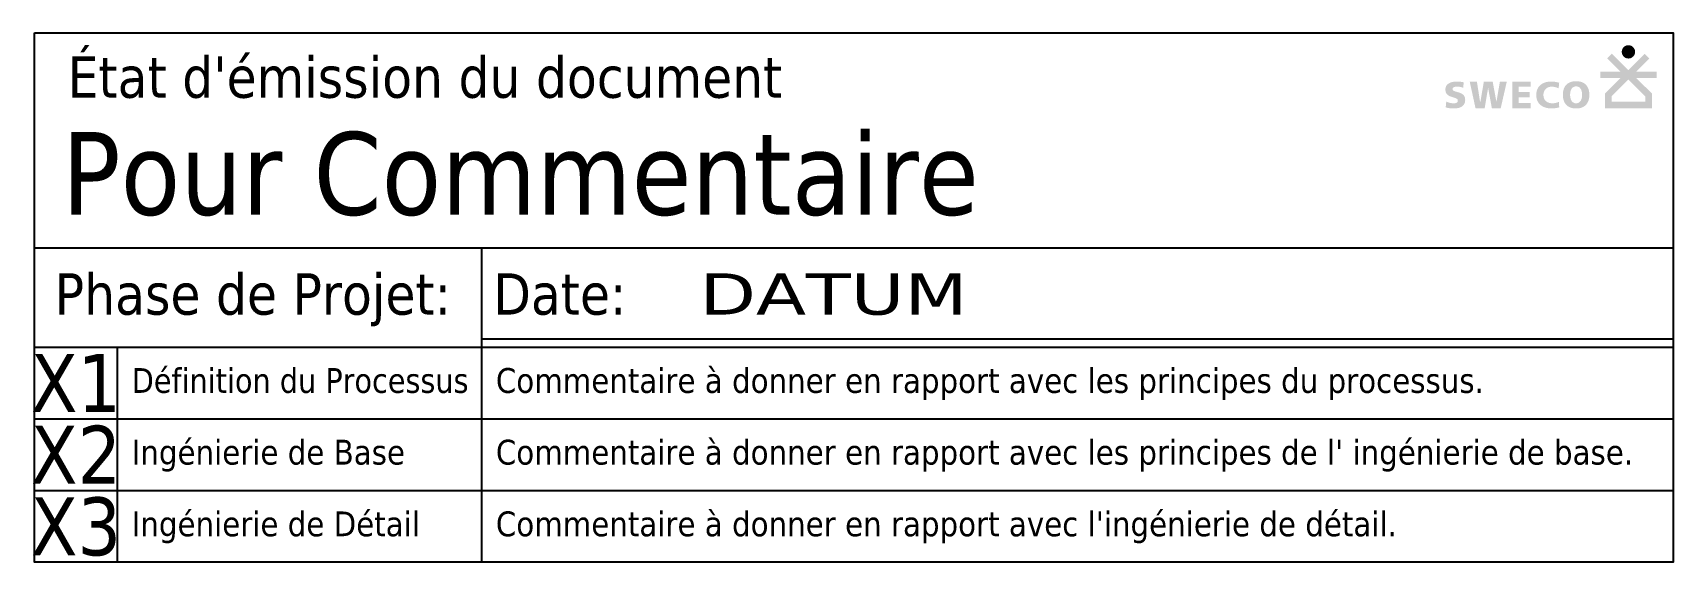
# Model space of a CAD drawing. Header units: millimetres. Extents: x -0.1 to 99, y 0 to 32.
import ezdxf
from ezdxf.enums import TextEntityAlignment as Align

# ---------------------------------------------------------------- set-up
doc = ezdxf.new("R2010")
doc.units = ezdxf.units.MM
doc.styles.add('Stempels', font='tahoma.ttf')

# ---------------------------------------------------------------- blocks, each defined once
blk = doc.blocks.new('A$C2BBC04C5')
for color, points in [(256, [(-3.048, -0.944), (-3.059, -0.961), (-3.075, -0.996), (-3.082, -1.014), (-3.094, -1.051), (-3.099, -1.071), (-3.102, -1.091), (-3.105, -1.111), (-3.106, -1.131), (-3.107, -1.153), (-3.105, -1.195), (-3.102, -1.214), (-3.099, -1.233), (-3.094, -1.253), (-3.082, -1.29), (-3.075, -1.309), (-3.067, -1.327), (-3.059, -1.343), (-3.037, -1.38), (-3.015, -1.408), (-2.989, -1.436), (-2.975, -1.45), (-2.961, -1.462), (-2.946, -1.474), (-2.929, -1.486), (-2.913, -1.496), (-2.896, -1.506), (-2.879, -1.515), (-2.861, -1.522), (-2.843, -1.53), (-2.806, -1.542), (-2.786, -1.546), (-2.746, -1.553), (-2.726, -1.554), (-2.684, -1.554), (-2.663, -1.553), (-2.623, -1.546), (-2.604, -1.542), (-2.567, -1.53), (-2.523, -1.511), (-2.513, -1.506), (-2.496, -1.496), (-2.48, -1.486), (-2.449, -1.462), (-2.435, -1.45), (-2.407, -1.422), (-2.395, -1.408), (-2.371, -1.377), (-2.361, -1.361), (-2.34, -1.322), (-2.324, -1.282), (-2.315, -1.253), (-2.311, -1.233), (-2.308, -1.214), (-2.304, -1.194), (-2.303, -1.173), (-2.303, -1.131), (-2.304, -1.111), (-2.308, -1.091), (-2.315, -1.051), (-2.327, -1.014), (-2.335, -0.996), (-2.342, -0.978), (-2.351, -0.961), (-2.361, -0.944), (-2.371, -0.928), (-2.383, -0.911), (-2.395, -0.896), (-2.407, -0.882), (-2.421, -0.868), (-2.449, -0.842), (-2.48, -0.818), (-2.496, -0.809), (-2.513, -0.798), (-2.548, -0.782), (-2.586, -0.768), (-2.623, -0.758), (-2.643, -0.755), (-2.663, -0.752), (-2.684, -0.75), (-2.726, -0.75), (-2.766, -0.755), (-2.786, -0.758), (-2.806, -0.763), (-2.825, -0.768), (-2.843, -0.775), (-2.861, -0.782), (-2.896, -0.798), (-2.913, -0.809), (-2.929, -0.818), (-2.946, -0.83), (-2.961, -0.842), (-2.989, -0.868), (-3.015, -0.896), (-3.027, -0.911), (-3.039, -0.928)]), (7, [(-13.369, -2.982), (-13.426, -2.999), (-13.453, -3.009), (-13.507, -3.032), (-13.532, -3.046), (-13.557, -3.06), (-13.581, -3.076), (-13.604, -3.092), (-13.625, -3.11), (-13.645, -3.129), (-13.682, -3.171), (-13.698, -3.194), (-13.712, -3.218), (-13.725, -3.244), (-13.736, -3.271), (-13.745, -3.301), (-13.752, -3.331), (-13.757, -3.362), (-13.76, -3.395), (-13.762, -3.431), (-13.76, -3.482), (-13.753, -3.529), (-13.743, -3.573), (-13.73, -3.611), (-13.713, -3.647), (-13.693, -3.68), (-13.671, -3.71), (-13.645, -3.735), (-13.618, -3.76), (-13.589, -3.781), (-13.558, -3.801), (-13.527, -3.818), (-13.493, -3.834), (-13.458, -3.848), (-13.424, -3.861), (-13.39, -3.872), (-13.32, -3.893), (-13.191, -3.932), (-13.101, -3.97), (-13.032, -4.028), (-13.012, -4.114), (-13.023, -4.147), (-13.031, -4.177), (-13.084, -4.23), (-13.179, -4.257), (-13.276, -4.262), (-13.358, -4.259), (-13.4, -4.252), (-13.457, -4.244), (-13.549, -4.22), (-13.648, -4.183), (-13.709, -4.158), (-13.745, -4.505), (-13.718, -4.514), (-13.628, -4.538), (-13.572, -4.549), (-13.541, -4.554), (-13.511, -4.559), (-13.45, -4.566), (-13.389, -4.57), (-13.332, -4.573), (-13.277, -4.573), (-13.209, -4.573), (-13.142, -4.569), (-13.109, -4.566), (-13.044, -4.557), (-13.013, -4.552), (-12.981, -4.544), (-12.951, -4.537), (-12.921, -4.529), (-12.864, -4.509), (-12.81, -4.483), (-12.786, -4.47), (-12.762, -4.455), (-12.738, -4.438), (-12.716, -4.42), (-12.676, -4.381), (-12.658, -4.359), (-12.627, -4.311), (-12.601, -4.257), (-12.591, -4.227), (-12.582, -4.195), (-12.575, -4.163), (-12.571, -4.128), (-12.568, -4.091), (-12.567, -4.054), (-12.57, -4.003), (-12.575, -3.955), (-12.585, -3.912), (-12.599, -3.872), (-12.617, -3.836), (-12.638, -3.804), (-12.661, -3.774), (-12.686, -3.747), (-12.713, -3.723), (-12.743, -3.701), (-12.775, -3.681), (-12.807, -3.663), (-12.842, -3.647), (-12.877, -3.633), (-12.913, -3.62), (-12.948, -3.609), (-13.02, -3.587), (-13.088, -3.567), (-13.157, -3.549), (-13.209, -3.527), (-13.277, -3.499), (-13.326, -3.44), (-13.331, -3.363), (-13.31, -3.332), (-13.29, -3.303), (-13.224, -3.274), (-13.173, -3.265), (-13.144, -3.26), (-13.077, -3.258), (-13.02, -3.256), (-12.913, -3.263), (-12.841, -3.275), (-12.756, -3.297), (-12.688, -3.327), (-12.654, -2.998), (-12.699, -2.986), (-12.748, -2.975), (-12.797, -2.966), (-12.849, -2.959), (-12.901, -2.953), (-12.956, -2.949), (-13.011, -2.946), (-13.07, -2.946), (-13.128, -2.948), (-13.189, -2.952), (-13.249, -2.958), (-13.339, -2.975)]), (7, [(-11.667, -4.175), (-11.857, -2.963), (-12.29, -2.963), (-11.943, -4.556), (-11.389, -4.556), (-11.181, -3.327), (-10.956, -4.556), (-10.42, -4.556), (-10.056, -2.963), (-10.471, -2.963), (-10.679, -4.175), (-10.904, -2.963), (-11.441, -2.963), (-11.649, -4.175)]), (7, [(-8.601, -4.556), (-8.601, -4.245), (-9.329, -4.245), (-9.329, -3.899), (-8.671, -3.899), (-8.671, -3.587), (-9.329, -3.587), (-9.329, -3.257), (-8.618, -3.257), (-8.618, -2.963), (-9.727, -2.963), (-9.727, -4.556)]), (7, [(-7.436, -4.571), (-7.395, -4.573), (-7.317, -4.573), (-7.28, -4.571), (-7.245, -4.57), (-7.211, -4.567), (-7.147, -4.561), (-7.089, -4.552), (-7.033, -4.542), (-6.982, -4.53), (-6.933, -4.517), (-6.886, -4.505), (-6.905, -4.175), (-6.976, -4.204), (-7.079, -4.235), (-7.17, -4.252), (-7.252, -4.261), (-7.302, -4.261), (-7.361, -4.261), (-7.415, -4.252), (-7.469, -4.244), (-7.517, -4.227), (-7.542, -4.218), (-7.59, -4.198), (-7.649, -4.161), (-7.707, -4.111), (-7.752, -4.058), (-7.8, -3.978), (-7.831, -3.874), (-7.836, -3.817), (-7.839, -3.788), (-7.839, -3.76), (-7.839, -3.705), (-7.828, -3.64), (-7.818, -3.604), (-7.802, -3.55), (-7.782, -3.513), (-7.76, -3.47), (-7.716, -3.414), (-7.681, -3.382), (-7.656, -3.359), (-7.626, -3.339), (-7.569, -3.303), (-7.517, -3.287), (-7.477, -3.272), (-7.405, -3.26), (-7.365, -3.258), (-7.338, -3.257), (-7.312, -3.258), (-7.248, -3.262), (-7.208, -3.268), (-7.157, -3.276), (-7.104, -3.291), (-7.046, -3.306), (-7, -3.327), (-6.921, -3.356), (-6.886, -3.015), (-6.946, -3.002), (-7.005, -2.99), (-7.063, -2.978), (-7.121, -2.968), (-7.18, -2.959), (-7.238, -2.952), (-7.297, -2.948), (-7.355, -2.946), (-7.403, -2.946), (-7.45, -2.949), (-7.497, -2.953), (-7.589, -2.965), (-7.633, -2.973), (-7.675, -2.983), (-7.717, -2.995), (-7.758, -3.009), (-7.798, -3.023), (-7.836, -3.04), (-7.873, -3.057), (-7.909, -3.077), (-7.943, -3.099), (-7.976, -3.121), (-8.009, -3.146), (-8.039, -3.171), (-8.067, -3.198), (-8.094, -3.228), (-8.143, -3.291), (-8.164, -3.325), (-8.184, -3.362), (-8.203, -3.399), (-8.218, -3.438), (-8.232, -3.479), (-8.244, -3.522), (-8.254, -3.566), (-8.262, -3.611), (-8.268, -3.66), (-8.271, -3.708), (-8.272, -3.76), (-8.271, -3.815), (-8.267, -3.869), (-8.259, -3.921), (-8.251, -3.969), (-8.24, -4.016), (-8.225, -4.06), (-8.208, -4.103), (-8.19, -4.143), (-8.17, -4.181), (-8.147, -4.217), (-8.123, -4.251), (-8.096, -4.284), (-8.069, -4.314), (-8.039, -4.342), (-8.009, -4.369), (-7.976, -4.393), (-7.942, -4.418), (-7.908, -4.439), (-7.872, -4.458), (-7.835, -4.476), (-7.798, -4.492), (-7.76, -4.507), (-7.72, -4.52), (-7.681, -4.532), (-7.641, -4.542), (-7.6, -4.55), (-7.559, -4.557), (-7.519, -4.563), (-7.478, -4.569)])]:
    blk.add_hatch(color=color).paths.add_polyline_path(points)
h = blk.add_hatch(color=7)
h.paths.add_polyline_path([(-4.127, -3.668), (-4.127, -4.573), (-1.287, -4.573), (-1.287, -3.668), (-2.235, -2.731), (-1, -2.731), (-1, -2.358), (-2.238, -2.356), (-1.439, -1.556), (-1.726, -1.274), (-2.712, -2.26), (-3.703, -1.259), (-3.985, -1.545), (-3.172, -2.358), (-4.408, -2.358), (-4.408, -2.731), (-3.178, -2.731)])
h.paths.add_polyline_path([(-3.725, -4.172), (-3.725, -3.836), (-2.712, -2.824), (-1.689, -3.836), (-1.689, -4.172)], flags=16)
h = blk.add_hatch(color=7)
h.paths.add_polyline_path([(-5.865, -4.576), (-5.817, -4.574), (-5.771, -4.573), (-5.726, -4.567), (-5.681, -4.561), (-5.639, -4.553), (-5.599, -4.543), (-5.559, -4.532), (-5.52, -4.519), (-5.449, -4.487), (-5.415, -4.469), (-5.384, -4.449), (-5.352, -4.428), (-5.324, -4.405), (-5.27, -4.354), (-5.246, -4.326), (-5.223, -4.297), (-5.201, -4.267), (-5.181, -4.235), (-5.163, -4.201), (-5.146, -4.167), (-5.132, -4.131), (-5.117, -4.094), (-5.106, -4.056), (-5.095, -4.016), (-5.086, -3.975), (-5.079, -3.932), (-5.073, -3.888), (-5.069, -3.844), (-5.066, -3.798), (-5.066, -3.704), (-5.069, -3.657), (-5.073, -3.613), (-5.079, -3.569), (-5.086, -3.526), (-5.095, -3.485), (-5.105, -3.445), (-5.117, -3.406), (-5.13, -3.369), (-5.146, -3.332), (-5.162, -3.298), (-5.18, -3.265), (-5.2, -3.233), (-5.221, -3.203), (-5.244, -3.174), (-5.268, -3.147), (-5.294, -3.12), (-5.322, -3.096), (-5.351, -3.073), (-5.381, -3.052), (-5.414, -3.032), (-5.482, -2.998), (-5.519, -2.983), (-5.557, -2.969), (-5.596, -2.958), (-5.637, -2.949), (-5.68, -2.941), (-5.724, -2.933), (-5.77, -2.929), (-5.817, -2.926), (-5.914, -2.926), (-5.961, -2.929), (-6.006, -2.933), (-6.05, -2.941), (-6.093, -2.949), (-6.134, -2.958), (-6.174, -2.969), (-6.213, -2.983), (-6.248, -2.998), (-6.284, -3.015), (-6.318, -3.032), (-6.349, -3.052), (-6.381, -3.073), (-6.409, -3.096), (-6.436, -3.12), (-6.488, -3.174), (-6.51, -3.203), (-6.532, -3.233), (-6.552, -3.265), (-6.569, -3.298), (-6.586, -3.332), (-6.602, -3.369), (-6.614, -3.406), (-6.626, -3.445), (-6.637, -3.485), (-6.646, -3.526), (-6.653, -3.569), (-6.659, -3.613), (-6.663, -3.657), (-6.666, -3.751), (-6.664, -3.798), (-6.663, -3.844), (-6.659, -3.888), (-6.653, -3.932), (-6.646, -3.975), (-6.636, -4.016), (-6.626, -4.056), (-6.614, -4.094), (-6.6, -4.131), (-6.584, -4.167), (-6.569, -4.201), (-6.55, -4.235), (-6.53, -4.267), (-6.509, -4.297), (-6.486, -4.326), (-6.461, -4.354), (-6.435, -4.379), (-6.408, -4.405), (-6.378, -4.428), (-6.348, -4.449), (-6.315, -4.469), (-6.282, -4.487), (-6.247, -4.503), (-6.21, -4.519), (-6.173, -4.532), (-6.133, -4.543), (-6.092, -4.553), (-6.049, -4.561), (-6.006, -4.567), (-5.961, -4.573), (-5.914, -4.574)])
h.paths.add_polyline_path([(-5.995, -4.235), (-6.023, -4.224), (-6.1, -4.169), (-6.132, -4.121), (-6.163, -4.073), (-6.18, -4.027), (-6.193, -3.997), (-6.201, -3.963), (-6.212, -3.923), (-6.225, -3.82), (-6.228, -3.725), (-6.219, -3.619), (-6.204, -3.535), (-6.178, -3.457), (-6.153, -3.411), (-6.128, -3.364), (-6.068, -3.304), (-6.03, -3.282), (-5.988, -3.258), (-5.905, -3.241), (-5.865, -3.241), (-5.825, -3.241), (-5.748, -3.257), (-5.7, -3.282), (-5.657, -3.307), (-5.597, -3.374), (-5.577, -3.411), (-5.556, -3.45), (-5.543, -3.489), (-5.529, -3.533), (-5.51, -3.636), (-5.504, -3.734), (-5.507, -3.836), (-5.521, -3.93), (-5.53, -3.963), (-5.541, -4.005), (-5.559, -4.047), (-5.58, -4.096), (-5.628, -4.16), (-5.692, -4.218), (-5.737, -4.235), (-5.764, -4.248), (-5.842, -4.262), (-5.946, -4.256)], flags=16)

msp = doc.modelspace()

# ---------------------------------------------------------------- linework, layer by layer
at = {"color": 4, "transparency": 33554687}
for p, q in [((0, 19), (27, 19)), ((27, 19.01), (27, 0))]:
    msp.add_line(p, q, dxfattribs=at)
at = {"transparency": 33554687}
for p, q in [((27, 19), (99, 19)), ((0, 13), (99, 13)), ((5, 13), (5, 0)), ((27, 13.5), (99, 13.5)), ((0, 8.667), (99, 8.667)), ((0, 4.333), (99, 4.333))]:
    msp.add_line(p, q, dxfattribs=at)
at = {"color": 4, "transparency": 33554687}
msp.add_lwpolyline([(0, 32), (99, 32), (99, 0), (0, 0)], close=True, dxfattribs=at)

# ---------------------------------------------------------------- block references
at = {"transparency": 33554687}
msp.add_blockref('A$C2BBC04C5', (99, 32), dxfattribs=at)

# ---------------------------------------------------------------- texts
at = {"transparency": 33554687, "style": 'Stempels'}
for s, height, p in [("État d'émission du document", 2.5, (2, 28.074)), ('Phase de Projet:', 2.5, (1.218, 14.965)), ('Date:', 2.5, (27.718, 14.965)), ('Commentaire à donner en rapport avec les principes du processus.', 1.5, (27.87, 10.234)), ('Ingénierie de Base', 1.5, (5.87, 5.901)), ("Commentaire à donner en rapport avec les principes de l' ingénierie de base.", 1.5, (27.87, 5.901)), ('Ingénierie de Détail', 1.5, (5.87, 1.568)), ("Commentaire à donner en rapport avec l'ingénierie de détail.", 1.5, (27.87, 1.568))]:
    msp.add_text(s, height=height, dxfattribs=at).set_placement(p)
at = {"color": 12, "transparency": 33554687, "style": 'Stempels'}
msp.add_text('Pour Commentaire', height=5, dxfattribs=at).set_placement((1.645, 21.002))
at = {"transparency": 33554687, "style": 'Stempels', "width": 0.98}
msp.add_text('Définition du Processus', height=1.5, dxfattribs=at).set_placement((5.87, 10.234))
at = {"transparency": 33554687, "style": 'Stempels', "width": 1.5}
msp.add_attdef('DATUM', (40.178, 14.965), '__-__-__', height=2.5, dxfattribs=at)
at = {"transparency": 33554687, "style": 'Stempels'}
for tag, p in [('X1', (2.5, 10.833)), ('X2', (2.5, 6.5)), ('X3', (2.5, 2.167))]:
    msp.add_attdef(tag, text='', height=3.5, dxfattribs=at).set_placement(p, align=Align.MIDDLE_CENTER)

doc.saveas('drawing.dxf')
